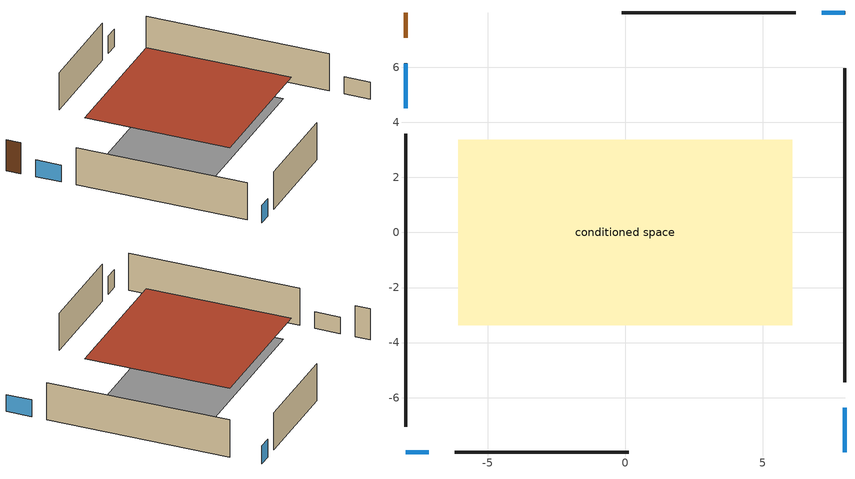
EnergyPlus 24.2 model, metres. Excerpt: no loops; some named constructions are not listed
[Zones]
conditioned space
 floor foundation (Slab1 construction): -6.07,-3.37 -6.07,3.37 6.07,3.37 6.07,-3.37 z0
 wall outside (AdiabaticWallConstruction 1): -7.98,7.98 -7.98,7.07 z0:2.03
 wall outside (AdiabaticWallConstruction): 7.98,-7.98 7.98,-6.37 / -7.98,6.14 -7.98,4.52 z0:1.1; -7.98,-7.98 -7.13,-7.98 / 7.98,7.98 7.13,7.98 z0:1.16
 wall outside (Wall1 construction): 7.98,-5.44 7.98,5.97 z0:2.44
 wall outside (Wall2 construction): -6.2,-7.98 0.14,-7.98 z0:2.44
 wall outside (Wall3 construction): -7.98,3.59 -7.98,-7.05 z0:2.44
 wall outside (Wall4 construction): 6.2,7.98 -0.14,7.98 z0:2.44
 window (WindowConstruction): 7.98,-7.98 7.98,-6.37 z0:1.1
 window (WindowConstruction 1): -7.98,-7.98 -7.13,-7.98 z0:1.16
 window (WindowConstruction 2): -7.98,6.14 -7.98,4.52 z0:1.1
 window (WindowConstruction 3): 7.98,7.98 7.13,7.98 z0:1.16
 door (Door): -7.98,7.98 -7.98,7.07 z0:2.03
 roof outside (Roof1 construction): -4.52,4.52 -4.52,-4.52 4.52,-4.52 4.52,4.52 z2.44
[Schedule:Day:Interval]
cooling season schedule day; cooling season schedule day 2; cooling season schedule default day: No, 24:00, 0
cooling season schedule day 1: No, 24:00, 1
[Schedule:Week:Daily]
cooling season schedule Week Rule - Jan1-May26: cooling season schedule day, cooling season schedule day, cooling season schedule day, cooling season schedule day, cooling season schedule day, cooling season schedule day, cooling season schedule day, cooling season schedule default day, cooling season schedule default day, cooling season schedule default day, cooling season schedule default day, cooling season schedule default day
cooling season schedule Week Rule - May27-Jun2: cooling season schedule day, cooling season schedule day, cooling season schedule day, cooling season schedule day, cooling season schedule day, cooling season schedule day 1, cooling season schedule day 1, cooling season schedule default day, cooling season schedule default day, cooling season schedule default day, cooling season schedule default day, cooling season schedule default day
cooling season schedule Week Rule - Jun3-Sep29: cooling season schedule day 1, cooling season schedule day 1, cooling season schedule day 1, cooling season schedule day 1, cooling season schedule day 1, cooling season schedule day 1, cooling season schedule day 1, cooling season schedule default day, cooling season schedule default day, cooling season schedule default day, cooling season schedule default day, cooling season schedule default day
cooling season schedule Week Rule - Sep30-Oct6: cooling season schedule day 1, cooling season schedule day 2, cooling season schedule day 2, cooling season schedule day 2, cooling season schedule day 2, cooling season schedule day 2, cooling season schedule day 2, cooling season schedule default day, cooling season schedule default day, cooling season schedule default day, cooling season schedule default day, cooling season schedule default day
cooling season schedule Week Rule - Oct7-Dec31: cooling season schedule day 2, cooling season schedule day 2, cooling season schedule day 2, cooling season schedule day 2, cooling season schedule day 2, cooling season schedule day 2, cooling season schedule day 2, cooling season schedule default day, cooling season schedule default day, cooling season schedule default day, cooling season schedule default day, cooling season schedule default day
[Schedule:Year]
cooling season schedule: cooling season schedule Week Rule - Jan1-May26, 1, 1, 5, 26, cooling season schedule Week Rule - May27-Jun2, 5, 27, 6, 2, cooling season schedule Week Rule - Jun3-Sep29, 6, 3, 9, 29, cooling season schedule Week Rule - Sep30-Oct6, 9, 30, 10, 6, cooling season schedule Week Rule - Oct7-Dec31, 10, 7, 12, 31
[Schedule:File]
hot_water_dishwasher: File=in.schedules.csv; Column Number=6; Rows to Skip at Top=1; Number of Hours of Data=8760; Column Separator=Comma; Interpolate to Timestep=Yes; Minutes per Item=15; Adjust Schedule for Daylight Savings=Yes
